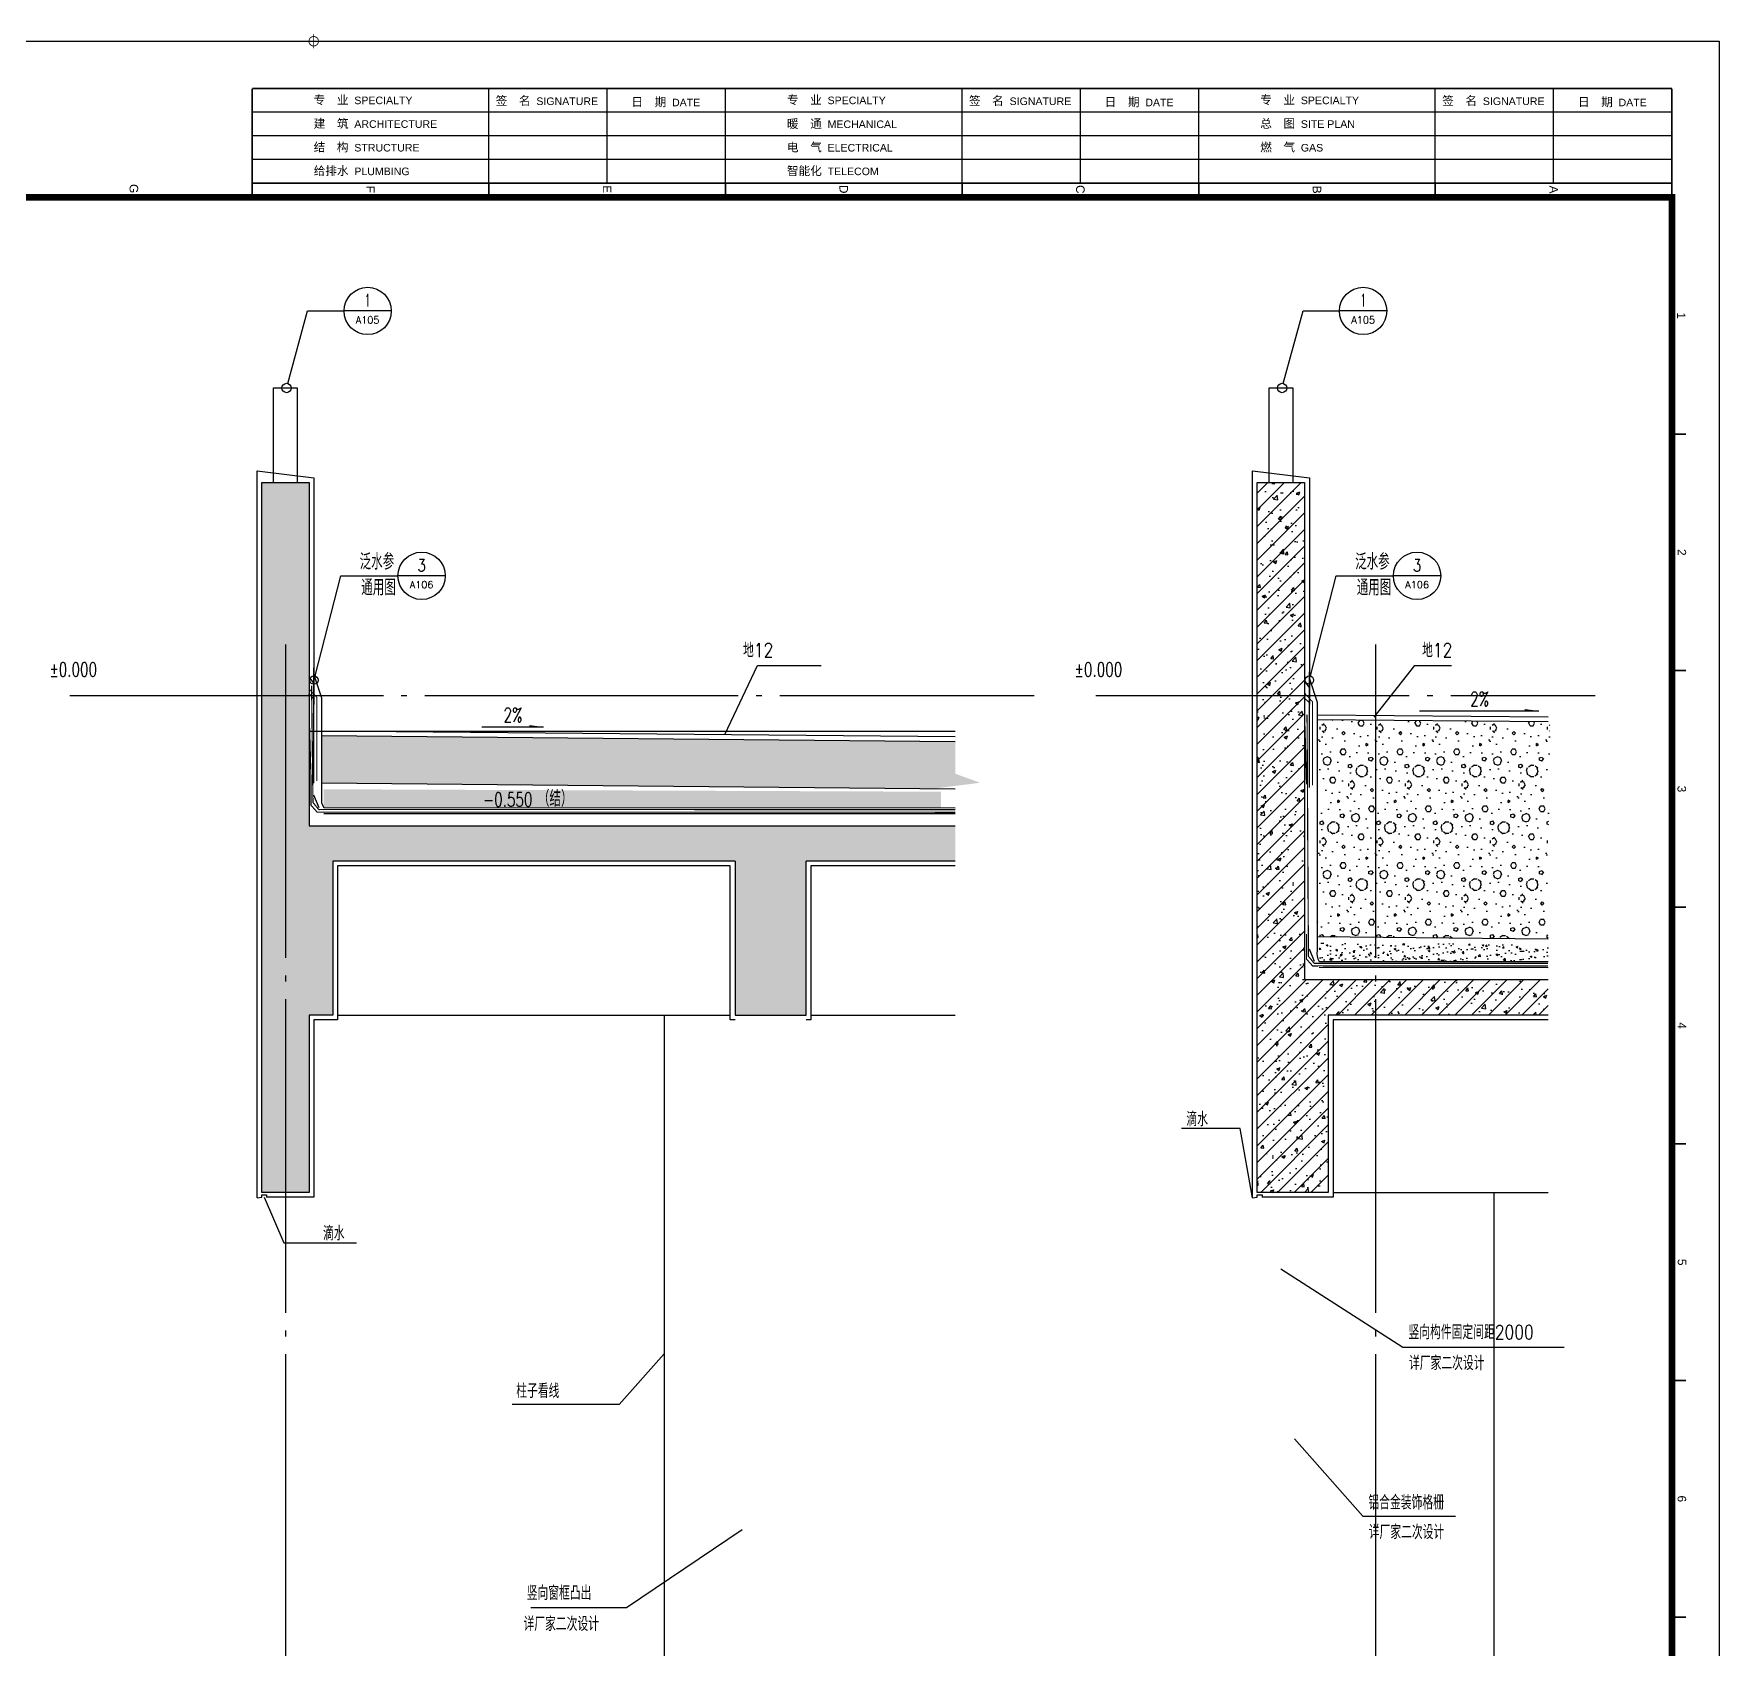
# Model space of a CAD drawing. Extents: x 447078 to 1776277, y 243534 to 519428.
# Drawn here: x 544442 to 551565, y 306028 to 312851 of the extents above; entities that cross this region are included whole.
import ezdxf
from ezdxf.enums import TextEntityAlignment as Align

# ---------------------------------------------------------------- set-up
doc = ezdxf.new("R2010")
doc.units = 0
doc.header["$LTSCALE"] = 1000
doc.header["$MEASUREMENT"] = 0
doc.linetypes.add('$2$CCDID0GLB00001', pattern=[30, 26.5, -1.5, 0.5, -1.5])
doc.linetypes.add('DASH', pattern=[0.35, 0.25, -0.1])
for name, color, linetype in [('$2$G-GRID', 1, '$2$CCDID0GLB00001'), ('A-HRAL', 104, 'Continuous'), ('A-OVER', 23, 'Continuous'), ('A-SURF', 6, 'Continuous'), ('A-WALL', 140, 'Continuous'), ('A-WALL-HATH', 8, 'Continuous'), ('COLUMN', 210, 'Continuous'), ('DIM_IDEN', 3, 'Continuous'), ('DIM_SYMB', 3, 'Continuous'), ('G-0-XREF', 2, 'Continuous'), ('PUB_TEXT', 7, 'Continuous'), ('SURFACE', 6, 'Continuous'), ('Visible_line', 135, 'Continuous'), ('WALL', 130, 'Continuous'), ('图框CCDI_B0GA1+0.00$0$G-ANNO-TEXT', 33, 'Continuous'), ('图框CCDI_B0GA1+0.00$0$G-BORD', 3, 'Continuous'), ('填充', 8, 'Continuous'), ('节点大样$0$ANNO-TEXT', 33, 'Continuous')]:
    doc.layers.add(name, color=color, linetype=linetype)
doc.styles.add('_TCH_DIM', font='SIMPLEX', dxfattribs={"bigfont": 'GBCBIG'})
doc.styles.add('_TCH_LABEL', font='COMPLEX', dxfattribs={"bigfont": 'GBCBIG'})
doc.styles.add('图框CCDI_B0GA1+0.00$0$CCDI_T_G01', font='arial.ttf')
doc.styles.add('节点大样$0$CCDI-TOG-02', font='simplex.shx', dxfattribs={"width": 0.8, "bigfont": 'zjdz.shx'})

# ---------------------------------------------------------------- blocks, each defined once
blk = doc.blocks.new('图框CCDI_B0GA1+0.00$0$MidPoitent')
at = {"const_width": 0.18}
for points in [[(-1.5, 0), (1.5, 0)], [(0, -1.5), (0, 1.5)]]:
    blk.add_lwpolyline(points, dxfattribs=at)
blk.add_lwpolyline([(0, -1, 1), (0, 1, 1), (0, -1, 1)], format="xyb", dxfattribs=at)
blk = doc.blocks.new('图框CCDI_B0GA1+0.00')
at = {"layer": '图框CCDI_B0GA1+0.00$0$G-BORD'}
for p, q in [((1500, 58400), (1500, 28400)), ((2000, 58400), (2000, 28400)), ((2500, 58400), (2500, 28400)), ((3300, 58400), (3050, 58400)), ((3300, 58400), (3050, 58400)), ((3000, 55900), (1000, 55900)), ((3000, 53400), (1000, 53400)), ((3050, 53400), (3300, 53400)), ((3000, 48400), (1000, 48400)), ((3050, 48400), (3300, 48400)), ((3000, 45900), (1000, 45900)), ((3000, 43400), (1000, 43400)), ((3050, 43400), (3300, 43400)), ((3000, 38400), (1000, 38400)), ((3050, 38400), (3300, 38400)), ((3000, 35900), (1000, 35900)), ((3000, 33400), (1000, 33400)), ((3050, 33400), (3300, 33400)), ((3300, 28400), (3050, 28400)), ((3300, 28400), (3050, 28400))]:
    blk.add_line(p, q, dxfattribs=at)
blk.add_lwpolyline([(0, 59400), (84100, 59400), (84100, 0), (0, 0)], close=True, dxfattribs=at)
at = {"layer": '图框CCDI_B0GA1+0.00$0$G-BORD', "const_width": 35}
for points in [[(1000, 58400), (1000, 28400)], [(3300, 58400), (1000, 58400)], [(3000, 58400), (3000, 28400)], [(3300, 58400), (3300, 38400)], [(8300, 58700), (8300, 58400)], [(13300, 58700), (13300, 58400)], [(18300, 58400), (18300, 58700)], [(23300, 58400), (23300, 58700)], [(28300, 58400), (28300, 58700)], [(33300, 58400), (33300, 58700)], [(3300, 53400), (3000, 53400)], [(3300, 48400), (3000, 48400)], [(3300, 43400), (3000, 43400)], [(3300, 38400), (3000, 38400)], [(3300, 33400), (3000, 33400)], [(3300, 28400), (1000, 28400)]]:
    blk.add_lwpolyline(points, dxfattribs=at)
at = {"layer": '图框CCDI_B0GA1+0.00$0$G-BORD', "const_width": 140}
blk.add_lwpolyline([(3300, 58400), (83100, 58400), (83100, 1000), (3300, 1000)], close=True, dxfattribs=at)
at = {"layer": '图框CCDI_B0GA1+0.00$0$G-BORD', "xscale": 100, "yscale": 100, "zscale": 100, "rotation": 180}
blk.add_blockref('图框CCDI_B0GA1+0.00$0$MidPoitent', (0, 29700), dxfattribs=at)
at = {"layer": '图框CCDI_B0GA1+0.00$0$G-ANNO-TEXT', "style": '图框CCDI_B0GA1+0.00$0$CCDI_T_G01'}
for s, p in [('1', (5800, 58595)), ('2', (10800, 58609)), ('3', (15800, 58607)), ('4', (20800, 58611)), ('5', (25800, 58613)), ('6', (30800, 58610)), ('A', (3134, 55900)), ('B', (3137, 50900)), ('C', (3129, 45900)), ('D', (3126, 40900)), ('E', (3128, 35900)), ('F', (3130, 30900)), ('G', (3115, 25900))]:
    blk.add_text(s, height=180, dxfattribs=at).set_placement(p, align=Align.MIDDLE_CENTER)
at = {"layer": '图框CCDI_B0GA1+0.00$0$G-ANNO-TEXT', "char_height": 200, "rotation": 90, "style": '图框CCDI_B0GA1+0.00$0$CCDI_T_G01'}
for s, insert, width, attachment_point, line_spacing_factor in [('{\\fSimSun|b0|i0|c134|p54;\\H0.9x;日  期 \\fArial|b0|i0|c0|p39;\\H0.8889x;DATE}', (1295, 57141), 2500, 5, 0.96), ('{\\fSimSun|b0|i0|c134|p54;\\H0.9x;签  名 \\fArial|b0|i0|c0|p34;\\H0.8889x;SIGNATURE}', (1268, 53546), 3400, 4, 0.9), ('{\\fSimSun|b0|i0|c134|p54;\\H0.9x;专  业\\fSimSun|b0|i0|c0|p54; \\fArial|b0|i0|c0|p34;\\H0.8889x;SPECIALTY}', (1250, 49700), 5000, 4, 0.9), ('{\\fSimSun|b0|i0|c134|p54;\\H0.9x;总  图\\fSimSun|b0|i0|c0|p54; \\fArial|b0|i0|c0|p34;\\H0.8889x;SITE PLAN}', (1750, 49700), 3400, 4, 0.9), ('{\\fSimSun|b0|i0|c134|p54;\\H0.9x;燃  气\\fSimSun|b0|i0|c0|p54; \\fArial|b0|i0|c0|p34;\\H0.8889x;GAS}', (2250, 49700), 3400, 4, 0.9), ('{\\fSimSun|b0|i0|c134|p54;\\H0.9x;日  期 \\fArial|b0|i0|c0|p39;\\H0.8889x;DATE}', (1295, 47141), 2500, 5, 0.96), ('{\\fSimSun|b0|i0|c134|p54;\\H0.9x;签  名 \\fArial|b0|i0|c0|p34;\\H0.8889x;SIGNATURE}', (1268, 43546), 3400, 4, 0.9), ('{\\fSimSun|b0|i0|c134|p54;\\H0.9x;专  业\\fSimSun|b0|i0|c0|p54; \\fArial|b0|i0|c0|p34;\\H0.8889x;SPECIALTY}', (1250, 39700), 5000, 4, 0.9), ('{\\fSimSun|b0|i0|c134|p54;\\H0.9x;暖  通\\fSimSun|b0|i0|c0|p54; \\fArial|b0|i0|c0|p34;\\H0.8889x;MECHANICAL}', (1755, 39700), 3445.37, 4, 0.9), ('{\\fSimSun|b0|i0|c134|p54;\\H0.9x;电  气\\fSimSun|b0|i0|c0|p54; \\fArial|b0|i0|c0|p34;\\H0.8889x;ELECTRICAL}', (2250, 39700), 3400, 4, 0.9), ('{\\fSimSun|b0|i0|c134|p54;\\H0.9x;智能化\\fSimSun|b0|i0|c0|p54; \\fArial|b0|i0|c0|p34;\\H0.8889x;TELECOM}', (2750, 39700), 3400, 4, 0.9), ('{\\fSimSun|b0|i0|c134|p54;\\H0.9x;日  期 \\fArial|b0|i0|c0|p39;\\H0.8889x;DATE}', (1295, 37141), 2500, 5, 0.96), ('{\\fSimSun|b0|i0|c134|p54;\\H0.9x;签  名 \\fArial|b0|i0|c0|p34;\\H0.8889x;SIGNATURE}', (1268, 33546), 3400, 4, 0.9), ('{\\fSimSun|b0|i0|c134|p54;\\H0.9x;建  筑\\fSimSun|b0|i0|c0|p54; \\fArial|b0|i0|c0|p34;\\H0.8889x;ARCHITECTURE}', (1750, 29700), 5000, 4, 0.9), ('{\\fSimSun|b0|i0|c134|p54;\\H0.9x;专  业\\fSimSun|b0|i0|c0|p54; \\fArial|b0|i0|c0|p34;\\H0.8889x;SPECIALTY}', (1250, 29700), 5000, 4, 0.9), ('{\\fSimSun|b0|i0|c134|p54;\\H0.9x;结  构\\fSimSun|b0|i0|c0|p54; \\fArial|b0|i0|c0|p34;\\H0.8889x;STRUCTURE}', (2250, 29700), 5000, 4, 0.9), ('{\\fSimSun|b0|i0|c134|p54;\\H0.9x;给排水\\fSimSun|b0|i0|c0|p54; \\fArial|b0|i0|c0|p34;\\H0.8889x;PLUMBING}', (2750, 29700), 3400, 4, 0.9)]:
    blk.add_mtext(s, dxfattribs=dict(at, insert=insert, width=width, attachment_point=attachment_point, line_spacing_factor=line_spacing_factor))

msp = doc.modelspace()

# ---------------------------------------------------------------- hatches: boundary and pattern name
at = {"layer": 'A-WALL-HATH'}
h = msp.add_hatch(dxfattribs=at)
h.set_pattern_fill('钢筋混凝土', color=256, scale=20)
h.set_pattern_definition([(45, (1077736.84, 330912.904), (-35.355339, 35.355339), []), (50, (1077736.84, 330912.9), (143.452037, -12.550427), [15, -165]), (355, (1077736.84, 330912.9), (-27.750267, 150.438427), [12, -132]), (100.4514, (1077748.8, 330911.86), (115.701876, 137.88791), [12.748038, -140.228422]), (46.1842, (1077736.84, 330952.9), (213.44821, -33.1038), [22.5, -247.5]), (96.6356, (1077754.63, 330950.15), (186.93254, 194.823574), [19.12206, -210.3426]), (351.1842, (1077736.84, 330952.9), (186.93239, 194.82372), [18, -198]), (21, (1077756.84, 330942.9), (119.38141, -80.523778), [15, -165]), (326, (1077756.84, 330942.9), (48.663066, 145.03001), [12, -132]), (71.4514, (1077766.79, 330936.2), (168.044526, 64.5061), [12.748038, -140.228422]), (37.5, (1077736.84, 330912.904), (2.431971, 66.578771), [0, -130.4, 0, -134, 0, -132.5]), (7.5, (1077736.84, 330912.904), (52.6139075, 78.882342), [0, -76.4, 0, -127.4, 0, -50.5]), (327.5, (1077692.24, 330912.904), (106.764487, -4.5109743), [0, -50, 0, -156, 0, -207]), (317.5, (1077672.24, 330912.9), (116.637234, 20.020996), [0, -65, 0, -103.6, 0, -147])])
h.paths.add_polyline_path([(545705.8, 309353.8), (548336.5, 309353.8), (548336.5, 309503.8), (545705.8, 309503.8)])
h.paths.add_polyline_path([(545705.8, 308703.8), (545605.8, 308703.8), (545605.8, 309503.8), (545705.8, 309503.8)])
h.paths.add_polyline_path([(545605.8, 310953.8), (545405.8, 310953.8), (545405.8, 307953.8), (545605.8, 307953.8)])
h.paths.add_polyline_path([(547405.8, 309353.8), (547705.8, 309353.8), (547705.8, 308703.8), (547405.8, 308703.8)])
h = msp.add_hatch(dxfattribs=at)
h.set_pattern_fill('钢筋混凝土', color=256, scale=20)
h.set_pattern_definition([(45, (1062591.577, 332236.684), (-35.355339, 35.355339), []), (50, (1062591.58, 332236.68), (143.452037, -12.550427), [15, -165]), (355, (1062591.58, 332236.68), (-27.750267, 150.438427), [12, -132]), (100.4514, (1062603.53, 332235.64), (115.701876, 137.88791), [12.74804, -140.228422]), (46.1842, (1062591.58, 332276.68), (213.44821, -33.1038), [22.5, -247.5]), (96.6356, (1062609.36, 332273.93), (186.93254, 194.82357), [19.12206, -210.3426]), (351.1842, (1062591.58, 332276.68), (186.93239, 194.82372), [18, -198]), (21, (1062611.58, 332266.68), (119.38141, -80.523778), [15, -165]), (326, (1062611.58, 332266.68), (48.663066, 145.03001), [12, -132]), (71.4514, (1062621.53, 332259.97), (168.044526, 64.5061), [12.74804, -140.228422]), (37.5, (1062591.577, 332236.684), (2.431971, 66.578771), [0, -130.4, 0, -134, 0, -132.5]), (7.5, (1062591.58, 332236.684), (52.613907, 78.882342), [0, -76.4, 0, -127.4, 0, -50.5]), (327.5, (1062546.977, 332236.684), (106.764487, -4.5109743), [0, -50, 0, -156, 0, -207]), (317.5, (1062526.98, 332236.68), (116.637234, 20.020996), [0, -65, 0, -103.6, 0, -147])])
h.paths.add_polyline_path([(549912.7, 308703.8), (550841.7, 308703.8), (550841.7, 308853.8), (549812.7, 308853.8), (549812.7, 310053.8), (549712.7, 310053.8), (549712.7, 307953.8), (549812.7, 307953.8), (549912.7, 307953.8)])
h.paths.add_polyline_path([(549712.7, 310053.8), (549612.7, 310053.8), (549612.7, 307953.8), (549712.7, 307953.8)])
h.paths.add_polyline_path([(549812.7, 310053.8), (549812.7, 310953.8), (549712.7, 310953.8), (549712.7, 310053.8)])
h.paths.add_polyline_path([(549712.7, 310053.8), (549712.7, 310953.8), (549612.7, 310953.8), (549612.7, 310053.8)])
at = {"layer": 'DIM_SYMB'}
for points in [[(550802.8, 309988.8), (550742.8, 309988.8), (550742.8, 309996.8)], [(546596, 309921.1), (546536, 309921.1), (546536, 309929.1)]]:
    msp.add_hatch(color=256, dxfattribs=at).paths.add_polyline_path(points)
at = {"layer": '填充'}
h = msp.add_hatch(dxfattribs=at)
h.set_pattern_fill('加气混凝土', color=256, scale=20)
h.set_pattern_definition([(0, (1050349.25, 331513.48), (120, 240), [0, -240]), (0, (1050208.85, 331481.08), (120, 240), [0, -240]), (0, (1050286.85, 331478.68), (120, 240), [0, -240]), (0, (1050372.05, 331549.48), (120, 240), [0, -240]), (0, (1050272.45, 331466.68), (120, 240), [0, -240]), (0, (1050396.05, 331700.68), (120, 240), [0, -240]), (0, (1050322.85, 331681.48), (120, 240), [0, -240]), (0, (1050361.25, 331651.48), (120, 240), [0, -240]), (0, (1050165.65, 331646.68), (120, 240), [0, -240]), (0, (1050283.25, 331635.88), (120, 240), [0, -240]), (0, (1050237.65, 331574.68), (120, 240), [0, -240]), (0, (1050240.05, 331484.68), (120, 240), [0, -240]), (0, (1050330.05, 331475.08), (120, 240), [0, -240]), (0, (1050396.05, 331580.68), (120, 240), [0, -240]), (0, (1050171.65, 331543.48), (120, 240), [0, -240]), (0, (1050192.05, 331584.28), (120, 240), [0, -240]), (0, (1050285.65, 331567.48), (120, 240), [0, -240]), (0, (1050252.05, 331532.68), (120, 240), [0, -240]), (0, (1050232.85, 331611.88), (120, 240), [0, -240]), (0, (1050262.85, 331701.88), (120, 240), [0, -240]), (0, (1050181.25, 331493.08), (120, 240), [0, -240]), (0, (1050313.25, 331652.68), (120, 240), [0, -240]), (0, (1050201.65, 331656.28), (120, 240), [0, -240]), (0, (1050182.45, 331687.48), (120, 240), [0, -240]), (130.601294, (1050381.303, 331625.541), (-599.99999337, 720.00000315), [10.53662, -4414.8444]), (18.434949, (1050364.16, 331630.112), (599.9999978, 239.9999982), [10.8421, -1507.05116]), (90, (1050364.16, 331619.83), (120, 240), [10.28571, -469.71426]), (161.565051, (1050374.446, 331616.4), (-600.000003, 239.999982), [10.8421, -1507.05116]), (53.130102, (1050374.446, 331616.4), (120, 240), [11.42857, -1188.5714]), (135, (1050383.59, 331494.11), (-120.000015, 239.999984), [9.69746, -669.12504]), (45, (1050369.874, 331494.11), (119.999999, 239.999999), [9.69746, -669.12504]), (135, (1050376.73, 331487.255), (-120.000015, 239.999984), [9.69746, -669.12504]), (45, (1050376.73, 331487.255), (119.999999, 239.999999), [9.69746, -669.12504]), (116.56505, (1050268.16, 331655.26), (-2e-05, 479.99999), [12.77753, -255.5506]), (180, (1050262.45, 331666.68), (-120, 240), [13.71429, -226.2857]), (63.43495, (1050243.02, 331655.26), (1e-06, 480), [12.77753, -255.5506]), (116.56505, (1050248.73, 331643.83), (-2e-05, 479.99999), [12.77753, -255.5506]), (0, (1050248.73, 331643.83), (120, 240), [13.71429, -226.2857]), (63.43495, (1050262.45, 331643.83), (1e-06, 480), [12.77753, -255.5506]), (107.102728, (1050358.446, 331574.112), (-359.99998624, 1200.00000194), [15.54454, -6513.161]), (143.972626, (1050353.874, 331588.97), (-2279.9999711, 1679.9999981), [15.54454, -3248.808]), (180, (1050341.3, 331598.11), (-120, 240), [14.85714, -225.14284]), (36.0273733, (1050313.874, 331588.97), (2279.99998315, 1679.9999819), [15.54454, -3248.808]), (71.565051, (1050309.303, 331575.255), (360.0000018, 1199.999998), [14.45613, -1503.43712]), (107.102728, (1050313.874, 331560.398), (-359.99998624, 1200.00000194), [15.54454, -6513.161]), (143.972626, (1050326.446, 331551.255), (-2279.9999711, 1679.9999981), [15.54454, -3248.808]), (0, (1050326.45, 331551.26), (120, 240), [14.85714, -225.14284]), (36.0273733, (1050341.303, 331551.255), (2279.99998315, 1679.9999819), [15.54454, -3248.808]), (71.565051, (1050353.874, 331560.4), (360.0000018, 1199.999998), [14.45613, -1503.43712]), (150.255118, (1050360.73, 331686.112), (-360.0000009, 239.999997), [9.21401, -1925.72784]), (90, (1050352.73, 331681.54), (120, 240), [9.14286, -470.8571]), (29.744881, (1050352.73, 331681.54), (360.0000002, 239.9999989), [9.21401, -1925.72784]), (116.56505, (1050304.73, 331515.83), (-2e-05, 479.99999), [12.77753, -255.5506]), (168.690067, (1050299.017, 331527.255), (-1080.0000008, 239.999994), [11.6549, -2435.8742]), (41.185925, (1050278.446, 331521.541), (2999.99998182, 2639.99997692), [12.14874, -5090.3208]), (90, (1050278.45, 331510.11), (120, 240), [11.42857, -468.5714]), (138.814074, (1050287.589, 331502.112), (-2999.99994668, 2640.00001681), [12.14874, -5090.3208]), (16.6992442, (1050287.589, 331502.112), (3959.9999702, 1199.99998743), [11.93178, -4999.415]), (60.945396, (1050299.017, 331505.541), (119.99999968, 239.99999788), [11.76643, -4930.1358]), (109.983106, (1050204.16, 331616.398), (-600.00000226, 1679.99999555), [13.3768, -5604.879]), (155.556045, (1050199.589, 331628.97), (-1560.00000595, 719.99998504), [13.8092, -5786.0526]), (24.4439547, (1050174.446, 331628.97), (1560.00000078, 719.99999654), [13.8092, -5786.0526]), (70.0168934, (1050169.874, 331616.398), (600.0000018, 1679.99999583), [13.3768, -5604.879]), (109.983106, (1050174.446, 331603.827), (-600.00000226, 1679.99999555), [13.3768, -5604.879]), (160.016893, (1050187.017, 331599.255), (-600.00000035, 239.9999891), [13.3768, -2795.751]), (19.9831065, (1050187.017, 331599.255), (599.9999967, 239.9999996), [13.3768, -2795.751]), (70.0168934, (1050199.589, 331603.827), (600.0000018, 1679.99999583), [13.3768, -5604.879]), (122.005383, (1050293.303, 331594.684), (-120.0000161, 239.9999877), [10.78169, -2253.3736]), (18.434949, (1050277.303, 331600.4), (599.9999978, 239.9999982), [10.8421, -1507.05116]), (90, (1050277.3, 331590.11), (120, 240), [10.28571, -469.71426]), (161.565051, (1050287.59, 331586.684), (-600.000003, 239.999982), [10.8421, -1507.05116]), (54.4623222, (1050287.589, 331586.684), (839.9999988, 1199.9999982), [9.83123, -4119.2846]), (116.56505, (1050223.59, 331536.4), (-2e-05, 479.99999), [12.77753, -255.5506]), (180, (1050217.87, 331547.83), (-120, 240), [12.57143, -227.42856]), (59.0362434, (1050198.446, 331536.398), (120.0000004, 239.9999988), [13.32789, -2785.5288]), (120.963756, (1050205.303, 331524.97), (-120.0000164, 239.999989), [13.32789, -2785.5288]), (0, (1050205.3, 331524.97), (120, 240), [12.57143, -227.42856]), (63.43495, (1050217.87, 331524.97), (1e-06, 480), [12.77753, -255.5506])])
h.paths.add_polyline_path([(550841.7, 309024.9), (550848.5, 309942.6), (549872.4, 309951.7), (549865.6, 309034.2)])
h = msp.add_hatch(dxfattribs=at)
h.set_pattern_fill('加气混凝土', color=256, scale=20)
h.set_pattern_definition([(0, (1046142.4, 332163.48), (120, 240), [0, -240]), (0, (1046002, 332131.08), (120, 240), [0, -240]), (0, (1046080, 332128.68), (120, 240), [0, -240]), (0, (1046165.2, 332199.48), (120, 240), [0, -240]), (0, (1046065.6, 332116.68), (120, 240), [0, -240]), (0, (1046189.2, 332350.68), (120, 240), [0, -240]), (0, (1046116, 332331.48), (120, 240), [0, -240]), (0, (1046154.4, 332301.48), (120, 240), [0, -240]), (0, (1045958.8, 332296.68), (120, 240), [0, -240]), (0, (1046076.4, 332285.88), (120, 240), [0, -240]), (0, (1046030.8, 332224.68), (120, 240), [0, -240]), (0, (1046033.2, 332134.68), (120, 240), [0, -240]), (0, (1046123.2, 332125.08), (120, 240), [0, -240]), (0, (1046189.2, 332230.68), (120, 240), [0, -240]), (0, (1045964.8, 332193.48), (120, 240), [0, -240]), (0, (1045985.2, 332234.28), (120, 240), [0, -240]), (0, (1046078.8, 332217.48), (120, 240), [0, -240]), (0, (1046045.2, 332182.68), (120, 240), [0, -240]), (0, (1046026, 332261.88), (120, 240), [0, -240]), (0, (1046056, 332351.88), (120, 240), [0, -240]), (0, (1045974.4, 332143.08), (120, 240), [0, -240]), (0, (1046106.4, 332302.68), (120, 240), [0, -240]), (0, (1045994.8, 332306.28), (120, 240), [0, -240]), (0, (1045975.6, 332337.48), (120, 240), [0, -240]), (130.601294, (1046174.464, 332275.541), (-599.99999337, 720.00000315), [10.53662, -4414.8444]), (18.434949, (1046157.32, 332280.112), (599.9999978, 239.9999982), [10.8421, -1507.05116]), (90, (1046157.32, 332269.83), (120, 240), [10.28571, -469.71426]), (161.565051, (1046167.607, 332266.4), (-600.000003, 239.999982), [10.8421, -1507.05116]), (53.130102, (1046167.607, 332266.4), (120, 240), [11.42857, -1188.5714]), (135, (1046176.75, 332144.11), (-120.000015, 239.999984), [9.69746, -669.12504]), (45, (1046163.035, 332144.11), (119.999999, 239.999999), [9.69746, -669.12504]), (135, (1046169.89, 332137.255), (-120.000015, 239.999984), [9.69746, -669.12504]), (45, (1046169.89, 332137.255), (119.999999, 239.999999), [9.69746, -669.12504]), (116.56505, (1046061.32, 332305.26), (-2e-05, 479.99999), [12.77753, -255.5506]), (180, (1046055.6, 332316.68), (-120, 240), [13.71429, -226.2857]), (63.43495, (1046036.18, 332305.26), (1e-06, 480), [12.77753, -255.5506]), (116.56505, (1046041.9, 332293.83), (-2e-05, 479.99999), [12.77753, -255.5506]), (0, (1046041.9, 332293.83), (120, 240), [13.71429, -226.2857]), (63.43495, (1046055.6, 332293.83), (1e-06, 480), [12.77753, -255.5506]), (107.102728, (1046151.607, 332224.112), (-359.99998624, 1200.00000194), [15.54454, -6513.161]), (143.972626, (1046147.035, 332238.97), (-2279.9999711, 1679.9999981), [15.54454, -3248.808]), (180, (1046134.46, 332248.11), (-120, 240), [14.85714, -225.14284]), (36.0273733, (1046107.035, 332238.97), (2279.99998315, 1679.9999819), [15.54454, -3248.808]), (71.565051, (1046102.464, 332225.255), (360.0000018, 1199.999998), [14.45613, -1503.43712]), (107.102728, (1046107.035, 332210.398), (-359.99998624, 1200.00000194), [15.54454, -6513.161]), (143.972626, (1046119.607, 332201.255), (-2279.9999711, 1679.9999981), [15.54454, -3248.808]), (0, (1046119.6, 332201.26), (120, 240), [14.85714, -225.14284]), (36.0273733, (1046134.464, 332201.255), (2279.99998315, 1679.9999819), [15.54454, -3248.808]), (71.565051, (1046147.035, 332210.4), (360.0000018, 1199.999998), [14.45613, -1503.43712]), (150.255118, (1046153.892, 332336.112), (-360.0000009, 239.999997), [9.21401, -1925.72784]), (90, (1046145.89, 332331.54), (120, 240), [9.14286, -470.8571]), (29.744881, (1046145.892, 332331.54), (360.0000002, 239.9999989), [9.21401, -1925.72784]), (116.56505, (1046097.9, 332165.83), (-2e-05, 479.99999), [12.77753, -255.5506]), (168.690067, (1046092.178, 332177.255), (-1080.0000008, 239.999994), [11.6549, -2435.8742]), (41.185925, (1046071.607, 332171.541), (2999.99998182, 2639.99997692), [12.14874, -5090.3208]), (90, (1046071.61, 332160.11), (120, 240), [11.42857, -468.5714]), (138.814074, (1046080.75, 332152.112), (-2999.99994668, 2640.00001681), [12.14874, -5090.3208]), (16.6992442, (1046080.75, 332152.112), (3959.9999702, 1199.99998743), [11.93178, -4999.415]), (60.945396, (1046092.178, 332155.541), (119.99999968, 239.99999788), [11.76643, -4930.1358]), (109.983106, (1045997.321, 332266.398), (-600.00000226, 1679.99999555), [13.3768, -5604.879]), (155.556045, (1045992.75, 332278.97), (-1560.00000595, 719.99998504), [13.8092, -5786.0526]), (24.4439547, (1045967.607, 332278.97), (1560.00000078, 719.99999654), [13.8092, -5786.0526]), (70.0168934, (1045963.035, 332266.398), (600.0000018, 1679.99999583), [13.3768, -5604.879]), (109.983106, (1045967.607, 332253.827), (-600.00000226, 1679.99999555), [13.3768, -5604.879]), (160.016893, (1045980.178, 332249.255), (-600.00000035, 239.9999891), [13.3768, -2795.751]), (19.9831065, (1045980.178, 332249.255), (599.9999967, 239.9999996), [13.3768, -2795.751]), (70.0168934, (1045992.75, 332253.827), (600.0000018, 1679.99999583), [13.3768, -5604.879]), (122.005383, (1046086.464, 332244.684), (-120.0000161, 239.9999877), [10.78169, -2253.3736]), (18.434949, (1046070.464, 332250.4), (599.9999978, 239.9999982), [10.8421, -1507.05116]), (90, (1046070.46, 332240.11), (120, 240), [10.28571, -469.71426]), (161.565051, (1046080.75, 332236.684), (-600.000003, 239.999982), [10.8421, -1507.05116]), (54.4623222, (1046080.75, 332236.684), (839.9999988, 1199.9999982), [9.83123, -4119.2846]), (116.56505, (1046016.75, 332186.4), (-2e-05, 479.99999), [12.77753, -255.5506]), (180, (1046011.04, 332197.83), (-120, 240), [12.57143, -227.42856]), (59.0362434, (1045991.607, 332186.398), (120.0000004, 239.9999988), [13.32789, -2785.5288]), (120.963756, (1045998.464, 332174.97), (-120.0000164, 239.999989), [13.32789, -2785.5288]), (0, (1045998.46, 332174.97), (120, 240), [12.57143, -227.42856]), (63.43495, (1046011.04, 332174.97), (1e-06, 480), [12.77753, -255.5506])])
h.paths.add_polyline_path([(548336.5, 309859.2), (545658.7, 309884.2), (545658.7, 309684.2), (548234.6, 309659.5), (548441.5, 309685.3), (548336.5, 309723.6)])
h = msp.add_hatch(dxfattribs=at)
h.set_pattern_fill('混凝土', color=256, scale=10, angle=360, style=0)
h.set_pattern_definition([(50, (-1164606.257, -488524.234), (71.7260183, -6.2752135), [7.5, -82.5]), (355, (-1164606.26, -488524.23), (-13.8751334, 75.2192134), [6, -66]), (100.4514, (-1164600.28, -488524.756), (57.8509382, 68.9439542), [6.374019, -70.1142112]), (46.1842, (-1164606.26, -488504.23), (106.724105, -16.5519014), [11.25, -123.75]), (96.6356, (-1164597.36, -488505.61), (93.4662706, 97.411787), [9.561029, -105.1713]), (351.1842, (-1164606.26, -488504.23), (93.4661945, 97.41186), [9, -99]), (21, (-1164596.257, -488509.234), (59.6907052, -40.261889), [7.5, -82.5]), (326, (-1164596.26, -488509.23), (24.3315332, 72.5150045), [6, -66]), (71.4514, (-1164591.28, -488512.59), (84.0222629, 32.2530497), [6.374019, -70.1142112]), (37.5, (-1164606.257, -488524.234), (1.21598553, 33.2893854), [0, -65.2, 0, -67, 0, -66.25]), (7.5, (-1164606.257, -488524.234), (26.30695374, 39.4411712), [0, -38.2, 0, -63.7, 0, -25.25]), (327.5, (-1164628.557, -488524.234), (53.3822436, -2.25548717), [0, -25, 0, -78, 0, -103.5]), (317.5, (-1164638.557, -488524.234), (58.3186169, 10.0104982), [0, -32.5, 0, -51.8, 0, -73.5])])
h.paths.add_polyline_path([(548275.9, 309647.5), (548275.9, 309580.4), (545667.8, 309580.7), (545667.8, 309657.9)])
h = msp.add_hatch(dxfattribs=at)
h.set_pattern_fill('混凝土', color=256, scale=10, angle=360, style=0)
h.set_pattern_definition([(50, (-1160399.42, -489174.234), (71.7260183, -6.2752135), [7.5, -82.5]), (355, (-1160399.42, -489174.23), (-13.8751334, 75.2192134), [6, -66]), (100.4514, (-1160393.44, -489174.756), (57.8509382, 68.9439542), [6.374019, -70.1142112]), (46.1842, (-1160399.42, -489154.23), (106.724105, -16.5519014), [11.25, -123.75]), (96.6356, (-1160390.52, -489155.61), (93.4662706, 97.411787), [9.561029, -105.1713]), (351.1842, (-1160399.42, -489154.23), (93.4661945, 97.41186), [9, -99]), (21, (-1160389.42, -489159.234), (59.6907052, -40.261889), [7.5, -82.5]), (326, (-1160389.42, -489159.23), (24.3315332, 72.5150045), [6, -66]), (71.4514, (-1160384.44, -489162.59), (84.0222629, 32.2530497), [6.374019, -70.1142112]), (37.5, (-1160399.418, -489174.234), (1.21598553, 33.2893854), [0, -65.2, 0, -67, 0, -66.25]), (7.5, (-1160399.418, -489174.234), (26.30695374, 39.4411712), [0, -38.2, 0, -63.7, 0, -25.25]), (327.5, (-1160421.718, -489174.234), (53.3822436, -2.25548717), [0, -25, 0, -78, 0, -103.5]), (317.5, (-1160431.718, -489174.234), (58.3186169, 10.0104982), [0, -32.5, 0, -51.8, 0, -73.5])])
h.paths.add_polyline_path([(550841.7, 308930.6), (550841.7, 309004), (549874.7, 309007.9), (549874.7, 308930.7)])

# ---------------------------------------------------------------- linework, layer by layer
at = {"layer": '$2$G-GRID', "ltscale": 0.05}
for points in [[(545505.8, 310270.4), (545505.8, 298643)], [(550112.7, 310270.4), (550112.7, 300047.1)], [(544594.4, 310053.8), (548670.3, 310053.8)], [(548930.1, 310053.8), (551040.9, 310053.8)]]:
    msp.add_lwpolyline(points, dxfattribs=at)
at = {"color": 8}
for p, q in [((545625.8, 310154.9), (545625.8, 310171.8)), ((549832.8, 310136.9, 0), (549832.8, 310153.8, 0)), ((545625.8, 310040.6, 0), (545605.7, 310061.2, 0)), ((549832.8, 310022.5), (549812.7, 310043.2))]:
    msp.add_line(p, q, dxfattribs=at)
at = {"const_width": 4, "elevation": 0}
msp.add_lwpolyline([(545638.8, 309693), (545638.8, 310046.1), (545606.2, 310081.4), (545606.2, 310118.3)], dxfattribs=at)
at = {"const_width": 4}
msp.add_lwpolyline([(549845.8, 309675), (549845.8, 310028.1), (549813.2, 310063.4), (549813.2, 310100.2)], dxfattribs=at)
at = {"layer": 'A-HRAL'}
for points in [[(545455.8, 310953.8), (545455.8, 311353.8), (545555.8, 311353.8), (545555.8, 310953.8)], [(549662.7, 310953.8), (549662.7, 311353.8), (549762.7, 311353.8), (549762.7, 310953.8)]]:
    msp.add_lwpolyline(points, dxfattribs=at)
at = {"layer": 'A-OVER'}
for p, q in [((545725.8, 308703.8), (547385.8, 308703.8)), ((547725.8, 308703.8), (548336.5, 308703.8)), ((549932.7, 307953.8), (550841.7, 307953.8))]:
    msp.add_line(p, q, dxfattribs=at)
for points in [[(547105.8, 308703.8), (547105.8, 304893.8)], [(550612.7, 307953.8), (550612.7, 304703.8)]]:
    msp.add_lwpolyline(points, dxfattribs=at)
at = {"layer": 'A-SURF'}
for p, q in [((545385.8, 307931.5), (545385.8, 311003.8)), ((545385.8, 311003.8), (545625.8, 310973.8)), ((549592.7, 307931.5), (549592.7, 311003.8)), ((549592.7, 311003.8), (549832.7, 310973.8)), ((545625.8, 310973.8), (545625.8, 310016.8)), ((549832.7, 310973.8), (549832.7, 310016.8))]:
    msp.add_line(p, q, dxfattribs=at)
for points in [[(545605.8, 309903.8), (548336.5, 309903.8)], [(547405.8, 308683.8), (547385.8, 308683.8), (547385.8, 309333.8), (545725.8, 309333.8), (545725.8, 308683.8), (545625.8, 308683.8), (545625.8, 307933.8), (545425.8, 307933.8)], [(548336.5, 309333.8), (547725.8, 309333.8), (547725.8, 308683.8), (547705.8, 308683.8)], [(550841.7, 308683.8), (549932.7, 308683.8), (549932.7, 307933.8), (549632.7, 307933.8)], [(545385.8, 307931.5), (545405.8, 307933.8), (545405.8, 307943.8), (545425.8, 307943.8), (545425.8, 307933.8)], [(549592.7, 307931.5), (549612.7, 307933.8), (549612.7, 307943.8), (549632.7, 307943.8), (549632.7, 307933.8)]]:
    msp.add_lwpolyline(points, dxfattribs=at)
at = {"layer": 'A-WALL'}
for p, q in [((545405.8, 307953.8), (545405.8, 310953.8)), ((545405.8, 310953.8), (545605.8, 310953.8)), ((545605.8, 310953.8), (545605.8, 309503.8)), ((549612.7, 310053.8), (549612.7, 310953.8)), ((549612.7, 310953.8), (549812.7, 310953.8)), ((549812.7, 310953.8), (549812.7, 308853.8)), ((549612.7, 307953.8), (549612.7, 310053.8)), ((545605.8, 309503.8), (548336.5, 309503.8)), ((547405.8, 309353.8), (545705.8, 309353.8)), ((545705.8, 309353.8), (545705.8, 308703.8)), ((549812.7, 308853.8), (550841.7, 308853.8)), ((545705.8, 308703.8), (545605.8, 308703.8)), ((545605.8, 308703.8), (545605.8, 307953.8)), ((550841.7, 308703.8), (549912.7, 308703.8)), ((549912.7, 308703.8), (549912.7, 307953.8)), ((545605.8, 307953.8), (545405.8, 307953.8)), ((549812.7, 307953.8), (549612.7, 307953.8)), ((549912.7, 307953.8), (549812.7, 307953.8))]:
    msp.add_line(p, q, dxfattribs=at)
for points in [[(547405.8, 309353.8), (547405.8, 308703.8), (547705.8, 308703.8), (547705.8, 309353.8)], [(548336.5, 309353.8), (547705.8, 309353.8)]]:
    msp.add_lwpolyline(points, dxfattribs=at)
at = {"layer": 'A-WALL-HATH'}
msp.add_line((545601.7, 310053.8), (545605.8, 310057.9), dxfattribs=at)
at = {"layer": 'COLUMN'}
for p, q in [((548336.5, 309553.8, 0), (545667.8, 309554, 0)), ((550841.7, 308903.9, 0), (549874.7, 308904, 0))]:
    msp.add_line(p, q, dxfattribs=at)
at = {"layer": 'DIM_IDEN'}
for p, q in [((545515.6, 311372.9), (545599.1, 311679.3)), ((545599.1, 311679.3), (545753.2, 311679.3)), ((545953.2, 311679.3), (545753.2, 311679.3)), ((549722.5, 311372.9), (549806, 311679.3)), ((549806, 311679.3), (549960, 311679.3)), ((550160, 311679.3), (549960, 311679.3)), ((545630.7, 310136.8), (545739.5, 310559.9)), ((545739.5, 310559.9), (545981.3, 310559.9)), ((546181.3, 310559.9), (545981.3, 310559.9)), ((549837.5, 310136.8), (549946.4, 310559.9)), ((549946.4, 310559.9), (550188.1, 310559.9)), ((550388.1, 310559.9), (550188.1, 310559.9))]:
    msp.add_line(p, q, dxfattribs=at)
for centre, radius in [((545853.2, 311679.3), 100), ((550060, 311679.3), 100), ((545510.4, 311353.8), 19.8), ((549717.3, 311353.8), 19.8), ((546081.3, 310559.9), 100), ((550288.1, 310559.9), 100), ((545626.2, 310119.5), 17.8), ((549833, 310119.5), 17.8)]:
    msp.add_circle(centre, radius, dxfattribs=at)
at = {"layer": 'DIM_SYMB'}
for points in [[(550298.5, 309988.8), (550802.8, 309988.8)], [(546335.1, 309921.1), (546596, 309921.1)]]:
    msp.add_lwpolyline(points, dxfattribs=at)
at = {"layer": 'SURFACE', "linetype": 'DASH', "ltscale": 0.3, "const_width": 5, "elevation": 0}
for points in [[(545667.8, 309572.5), (545646.7, 309572), (545622, 309602.2), (545616.2, 310095.5)], [(545614, 309696.3), (545605.7, 309987.3)], [(549874.7, 308922.5), (549853.5, 308922), (549828.8, 308952.2), (549823, 309973.7)], [(545667.8, 309561.5), (545640, 309561), (545614, 309590.2), (545614, 309696.3)], [(545667.8, 309572.5), (548336.5, 309571.8)], [(545667.8, 309561.4), (548336.5, 309560.8)], [(549874.7, 308911.5), (549846.8, 308911), (549820.8, 308940.2), (549820.8, 309046.3)], [(549874.7, 308922.5), (550841.7, 308922.3)], [(549874.7, 308911.4), (550841.7, 308911.2)]]:
    msp.add_lwpolyline(points, dxfattribs=at)
at = {"layer": 'SURFACE', "linetype": 'DASH', "ltscale": 0.3, "const_width": 5}
msp.add_lwpolyline([(549820.9, 309678.3), (549812.7, 309969.2)], dxfattribs=at)
at = {"layer": 'Visible_line'}
for p, q in [((545625.8, 309683.8, 0), (545625.8, 310171.8, 0)), ((549832.8, 309665.8, 0), (549832.8, 310153.8, 0)), ((545625.8, 310142.2), (545658.7, 310043.9)), ((549832.8, 310124.2, 0), (549865.7, 310025.9, 0)), ((545658.7, 310043.9), (545658.7, 309626.2, 0)), ((549865.7, 310025.9, 0), (549865.6, 308976.2, 0)), ((550841.7, 309962.4, 0), (549865.6, 309971.5)), ((550841.7, 309942.5, 0), (549865.6, 309951.9, 0)), ((548336.5, 309879, 0), (545658.7, 309903.8)), ((548336.5, 309858.6, 0), (545658.7, 309884.2, 0)), ((548336.5, 309658.6, 0), (545658.7, 309684.2, 0)), ((545647.9, 309580.1, 0), (545626.1, 309632.5, 0)), ((545667.8, 309580.7, 0), (548336.5, 309580, 0)), ((550841.7, 309024.9, 0), (549865.6, 309034.2, 0)), ((549854.8, 308930.1, 0), (549833, 308982.5, 0)), ((549874.7, 308930.7, 0), (550841.7, 308930.4, 0))]:
    msp.add_line(p, q, dxfattribs=at)
for centre in [(545718.7, 309614.5, 0), (549925.6, 308964.5, 0)]:
    msp.add_arc(centre, 61.2, 168.98543, 213.6338, dxfattribs=at)
at = {"layer": 'WALL'}
for p, q in [((545626.2, 310106.2, 0), (545605.7, 310133.6, 0)), ((545626.2, 310063.7, 0), (545626.2, 310106.2, 0)), ((549833.2, 310088.1), (549812.7, 310115.6)), ((549833.2, 310045.7), (549833.2, 310088.1))]:
    msp.add_line(p, q, dxfattribs=at)
at = {"layer": '节点大样$0$ANNO-TEXT'}
for points in [[(547363, 309889.9), (547500.4, 310181.3), (547769.8, 310181.3)], [(550106.2, 309962.7), (550278.2, 310181.3), (550433.9, 310181.3)], [(549592.7, 307931.5), (549540.4, 308223.7), (549292.7, 308223.7)], [(545415.3, 307933.8), (545499.4, 307740.9), (545806.2, 307740.9)], [(549712.7, 307631.1), (550228.5, 307300.7), (550909.8, 307300.7)], [(547105.8, 307271.4), (546916.6, 307057.7), (546463.7, 307057.7)], [(549769.3, 306912.9), (550058.6, 306586.4), (550449.7, 306586.4)], [(547436.5, 306528.6), (546947.3, 306198.2), (546543.1, 306198.2)]]:
    msp.add_lwpolyline(points, dxfattribs=at)

# ---------------------------------------------------------------- block references
at = {"layer": 'G-0-XREF', "xscale": 0.2, "yscale": 0.2, "zscale": 0.2, "rotation": 270}
msp.add_blockref('图框CCDI_B0GA1+0.00', (539685.1, 312819.2), dxfattribs=at)

# ---------------------------------------------------------------- texts
at = {"layer": 'PUB_TEXT', "style": '_TCH_LABEL'}
for s, height, p, p2 in [('1', 53.5, (545841.7, 311697.6), (545864.7, 311697.6)), ('1', 53.5, (550048.6, 311697.6), (550071.5, 311697.6)), ('A105', 30.05, (545803.1, 311626.6), (545903.3, 311626.6)), ('A105', 30.05, (550010, 311626.6), (550110.1, 311626.6)), ('3', 52.2, (546063.9, 310578.4), (546098.7, 310578.4)), ('3', 52.2, (550270.7, 310578.4), (550305.5, 310578.4)), ('A106', 30.05, (546031.2, 310507.2), (546131.4, 310507.2)), ('A106', 30.05, (550238, 310507.2), (550338.2, 310507.2))]:
    msp.add_text(s, height=height, dxfattribs=at).set_placement(p, p2, align=Align.FIT)
at = {"layer": 'PUB_TEXT', "style": '_TCH_DIM'}
for s, p in [('泛水参', (545819.5, 310586.1)), ('泛水参', (550026.4, 310586.1)), ('通用图', (545826.2, 310477.1)), ('通用图', (550033.1, 310477.1)), ('（结）', (546572.8, 309584.8))]:
    msp.add_text(s, height=67.52, dxfattribs=at).set_placement(p)
at = {"layer": 'PUB_TEXT', "style": '_TCH_DIM', "width": 0.705882}
for s, p in [('%%P0.000', (544508, 310134.8)), ('%%P0.000', (548840.6, 310134.8)), ('2%', (550512.6, 310009.8)), ('2%', (546427.5, 309942.1)), ('-0.550', (546340.8, 309584.8))]:
    msp.add_text(s, height=59.5, dxfattribs=at).set_placement(p)
at = {"layer": '节点大样$0$ANNO-TEXT', "style": '节点大样$0$CCDI-TOG-02', "width": 0.8}
for s, p in [('地12', (547439.5, 310215.7, 0)), ('地12', (550309.2, 310215.7, 0)), ('滴水', (549312.9, 308233.9)), ('滴水', (545664.6, 307751.2)), ('竖向构件固定间距2000', (550251.6, 307333.6, 0)), ('详厂家二次设计', (550253.7, 307202.9, 0)), ('柱子看线', (546481.1, 307085.3, 0)), ('铝合金装饰格栅', (550082.4, 306613.9, 0)), ('详厂家二次设计', (550083.7, 306488.7, 0)), ('竖向窗框凸出', (546525.1, 306231.1, 0)), ('详厂家二次设计', (546511.8, 306100.5, 0))]:
    msp.add_text(s, height=60, dxfattribs=at).set_placement(p)

doc.saveas('drawing.dxf')
